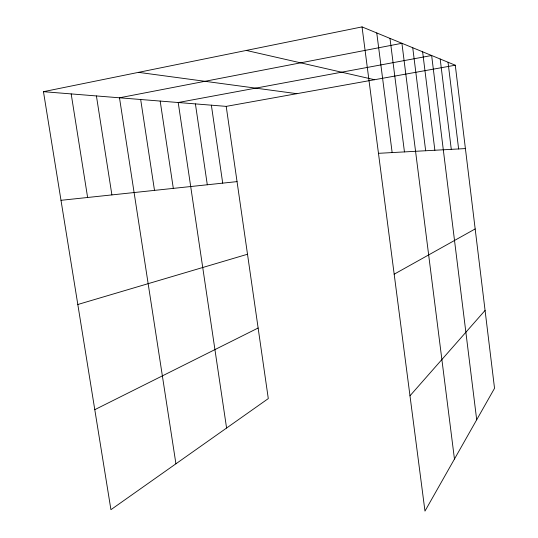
<?xml version="1.0" encoding="UTF-8"?>
<svg xmlns="http://www.w3.org/2000/svg" width="538" height="538" viewBox="0 0 538 538"><rect width="100%" height="100%" fill="white"/><g stroke="black" fill="none" stroke-linecap="round" stroke-linejoin="round"><path stroke-width="0.81" d="M409.983 395.8L485.074 310.419M394.179 274.192L475.175 228.932M94.789 409.667L258.132 328.005M77.815 304.501L247.507 254.239M43.464 91.682L226.209 106.376L268.294 398.591L110.929 509.681L43.464 91.682L362.034 26.9L455.276 65.212L494.536 388.288L424.973 511.1L362.034 26.9M226.209 106.376L455.276 65.212M60.996 200.311L237.043 181.615M378.47 153.323L465.41 148.582M138.501 72.354L296.855 93.679M246.296 50.438L374.569 79.718M71.177 93.908L87.62 197.48M96.416 95.939L111.891 194.904M175.926 463.803L119.49 97.795L401.913 43.289L454.455 459.055M140.674 99.496L154.5 190.378M160.183 101.063L173.31 188.381M226.585 428.033L178.213 102.516L431.644 55.501L476.695 419.788M195.415 103.901L207.298 184.776M211.367 105.186L222.705 183.135M376.761 32.953L392.148 152.577M389.983 38.38L404.448 151.904M422.612 51.789L434.865 150.25M412.74 47.734L425.659 150.748M440.185 59.012L451.281 149.349M448.033 62.24L458.625 148.952"/></g></svg>
